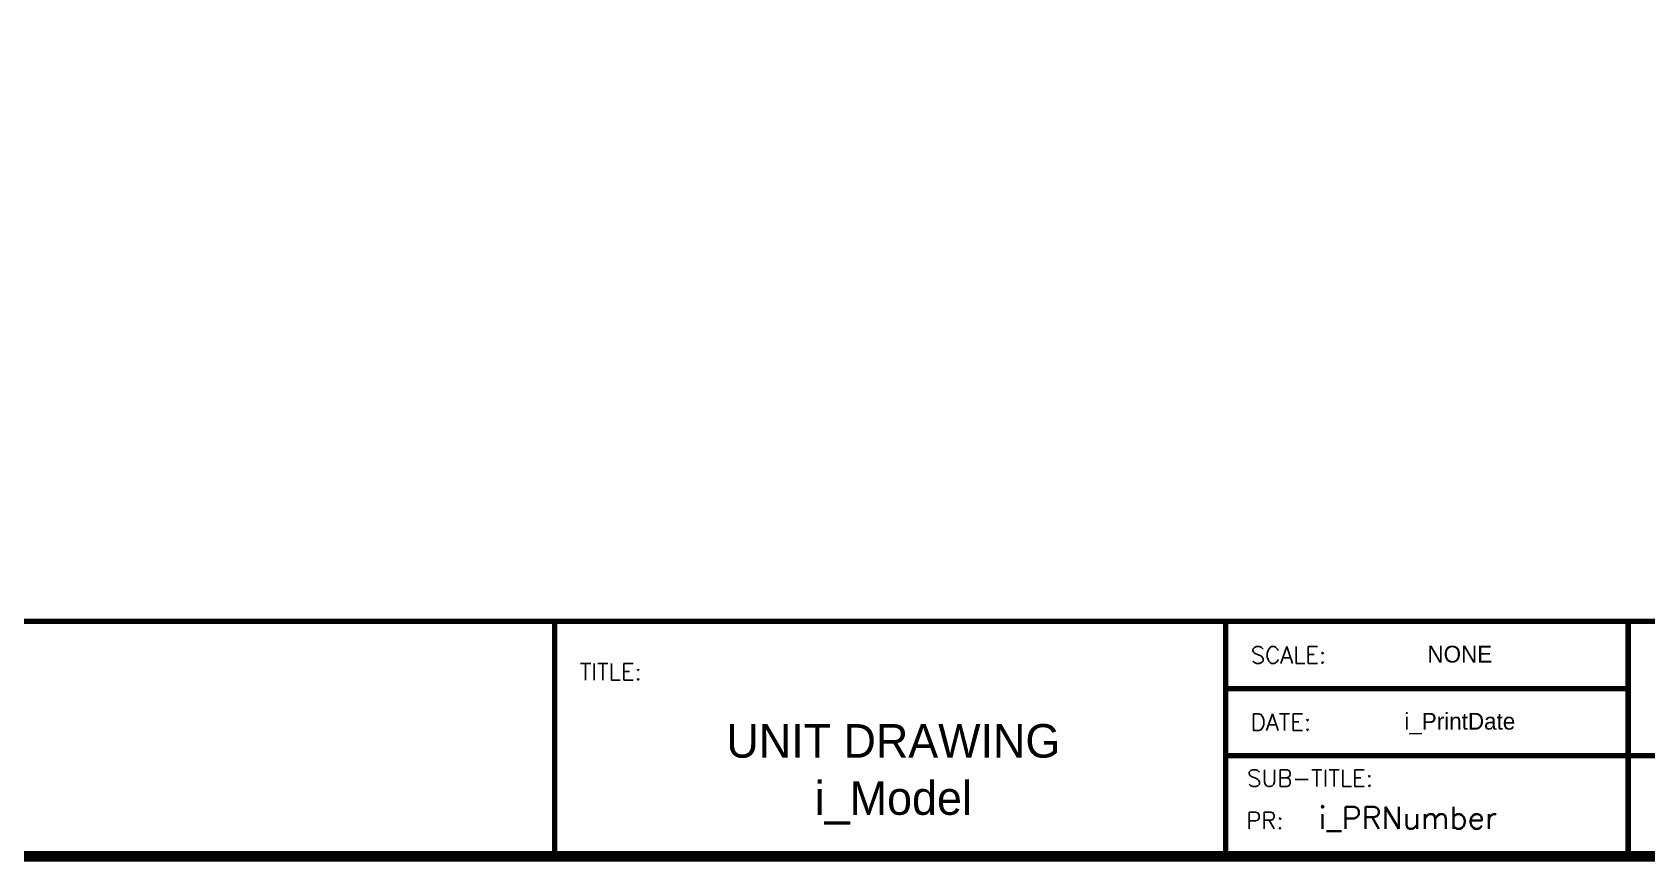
# Model space of a CAD drawing. Extents: x 5 to 331, y -33 to 175.
# Drawn here: x 105.3 to 219, y -24.3 to 34.1 of the extents above; entities that cross this region are included whole.
import ezdxf
from ezdxf.enums import TextEntityAlignment as Align

# ---------------------------------------------------------------- set-up
doc = ezdxf.new("R2010")
doc.units = 0
doc.header["$MEASUREMENT"] = 0
doc.layers.get('0').update_dxf_attribs({"linetype": 'CONTINUOUS'})
doc.styles.add('SIMPLEX', font='SIMPLEX')

msp = doc.modelspace()

# ---------------------------------------------------------------- linework, layer by layer
for p, q in [((142.07111, -23.91297), (142.07111, -7.37795)), ((189.31404, -7.37795), (283.79992, -7.37795)), ((189.31404, -23.91297), (189.31404, -7.37795)), ((217.65981, -7.37795), (217.65981, -23.91297)), ((217.65981, -12.10224), (189.31404, -12.10224)), ((283.79992, -16.82653), (189.31404, -16.82653))]:
    msp.add_line(p, q)
for points, const_width in [([(19.23947, -23.91297), (321.59427, -23.91297), (321.59427, 165.05878), (19.23947, 165.05878), (19.23947, -23.91297)], 0.75589), ([(321.59427, -7.37795), (94.82817, -7.37795), (94.82817, -23.91297)], 0.37794), ([(142.07111, -7.37795), (142.07111, -23.91297)], 0.37794), ([(189.31404, -7.37795), (189.31404, -23.91297)], 0.37794), ([(217.65981, -7.37795), (217.65981, -23.91297)], 0.37794), ([(217.65981, -12.10224), (189.31404, -12.10224)], 0.37794), ([(283.79992, -16.82653), (189.31404, -16.82653)], 0.37794)]:
    msp.add_lwpolyline(points, dxfattribs=dict(const_width=const_width))

# ---------------------------------------------------------------- texts
for s, height, p in [('NONE', 1.181073, (205.80524, -10.26823)), ('UNIT DRAWING', 2.3621469, (165.9158, -16.96516)), ('i_PrintDate', 1.1810734, (205.80524, -14.99252)), ('i_Model', 2.362147, (165.9158, -20.99109))]:
    msp.add_text(s, height=height).set_placement(p, align=Align.CENTER)
at = {"style": 'SIMPLEX'}
for s, height, p in [('SCALE:', 1.181073, (191.08565, -10.33063)), ('TITLE:', 1.181073, (143.84272, -11.5117)), ('DATE:', 1.181073, (191.08565, -15.05492)), ('SUB-TITLE:', 1.181073, (190.82972, -18.99985)), ('i_PRNumber', 1.568466, (195.87237, -21.98665))]:
    msp.add_text(s, height=height, dxfattribs=at).set_placement(p)
msp.add_text('PR:', height=1.181073, dxfattribs=at).set_placement((193.39939, -21.98665), align=Align.RIGHT)

doc.saveas('drawing.dxf')
